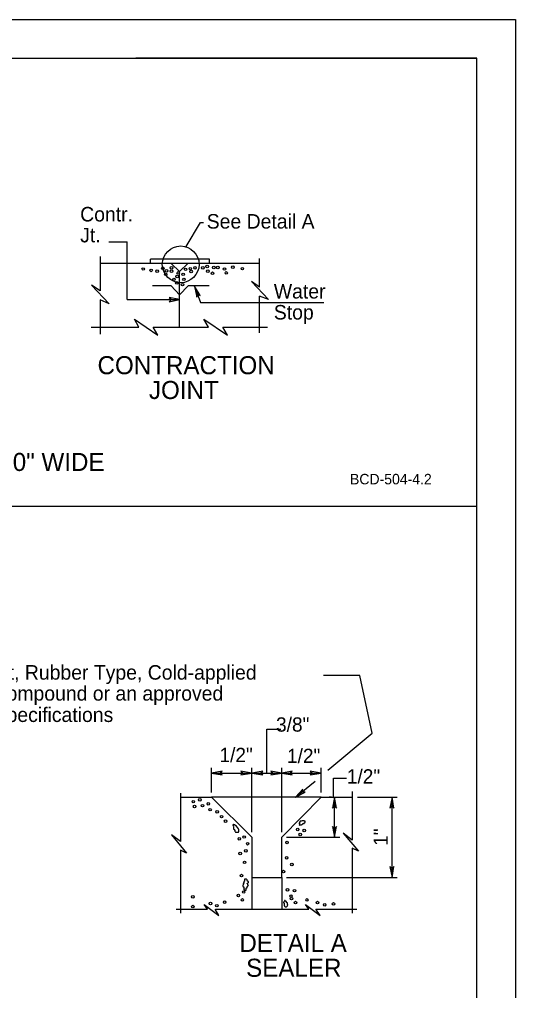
# Model space of a CAD drawing. Extents: x 500004.8 to 500007.75, y 499999.96 to 500001.79.
# Drawn here: x 500007.22 to 500007.754, y 500000.746 to 500001.792 of the extents above; entities that cross this region are included whole.
import ezdxf

# ---------------------------------------------------------------- set-up
doc = ezdxf.new("R2010")
doc.units = 0
for name, color, linetype in [('1', 7, 'Continuous'), ('41', 7, 'Continuous'), ('50', 7, 'Continuous'), ('Default', 7, 'Continuous')]:
    doc.layers.add(name, color=color, linetype=linetype)

msp = doc.modelspace()

# ---------------------------------------------------------------- linework, layer by layer
at = {"layer": '1'}
for p, q in [((500004.7961, 500001.7917), (500007.7545, 500001.7917)), ((500004.9628, 500001.75), (500007.7128, 500001.75)), ((500007.7128, 500001.75), (500007.3453, 500001.75)), ((500007.7128, 500000), (500007.7128, 500001.75)), ((500007.7128, 500000), (500007.7128, 500001.75)), ((500007.7128, 500001.603), (500007.7128, 500001.75)), ((500007.3995, 500001.547), (500007.4149, 500001.5731)), ((500007.4149, 500001.5731), (500007.418, 500001.5731)), ((500007.316, 500001.5521), (500007.336, 500001.5521)), ((500007.336, 500001.4901), (500007.336, 500001.5521)), ((500007.3068, 500001.5362), (500007.3068, 500001.4993)), ((500007.4785, 500001.529), (500007.3068, 500001.529)), ((500007.4247, 500001.5336), (500007.3611, 500001.5336)), ((500007.3611, 500001.529), (500007.3611, 500001.5336)), ((500007.3924, 500001.5203), (500007.3836, 500001.5285)), ((500007.3924, 500001.5203), (500007.4011, 500001.529)), ((500007.4247, 500001.529), (500007.4247, 500001.5336)), ((500007.4785, 500001.5034), (500007.4785, 500001.5342)), ((500007.3924, 500001.4603), (500007.3924, 500001.5203)), ((500007.3831, 500001.5049), (500007.3631, 500001.5049)), ((500007.3924, 500001.4952), (500007.3831, 500001.5049)), ((500007.3924, 500001.4952), (500007.4016, 500001.5049)), ((500007.4241, 500001.5049), (500007.4016, 500001.5049)), ((500007.4083, 500001.5044), (500007.4149, 500001.487)), ((500007.3068, 500001.4896), (500007.3068, 500001.4526)), ((500007.336, 500001.4901), (500007.3924, 500001.4901)), ((500007.4149, 500001.487), (500007.5477, 500001.487)), ((500007.4785, 500001.4542), (500007.4785, 500001.4937)), ((500007.297, 500001.4603), (500007.3483, 500001.4603)), ((500007.3637, 500001.4603), (500007.4236, 500001.4603)), ((500007.439, 500001.4603), (500007.4872, 500001.4603)), ((500007.5865, 500001.0853), (500007.5476, 500001.0853)), ((500007.4865, 500000.9801), (500007.4865, 500001.0273)), ((500007.4865, 500001.0273), (500007.5014, 500001.0273)), ((500007.5521, 500000.9832), (500007.5998, 500001.0232)), ((500007.4266, 500000.9591), (500007.4266, 500000.9858)), ((500007.4701, 500000.9165), (500007.4701, 500000.9858)), ((500007.5024, 500000.9165), (500007.5024, 500000.9858)), ((500007.545, 500000.9591), (500007.545, 500000.9858)), ((500007.4266, 500000.9801), (500007.4701, 500000.9801)), ((500007.4701, 500000.9801), (500007.5024, 500000.9801)), ((500007.5024, 500000.9801), (500007.545, 500000.9801)), ((500007.5173, 500000.954), (500007.5383, 500000.9714)), ((500007.3932, 500000.9586), (500007.3932, 500000.9063)), ((500007.3932, 500000.954), (500007.4266, 500000.954)), ((500007.545, 500000.954), (500007.4266, 500000.954)), ((500007.4266, 500000.954), (500007.4701, 500000.9109)), ((500007.5024, 500000.9109), (500007.545, 500000.954)), ((500007.545, 500000.954), (500007.5783, 500000.954)), ((500007.5562, 500000.954), (500007.5537, 500000.954)), ((500007.5593, 500000.9109), (500007.5593, 500000.954)), ((500007.5783, 500000.9601), (500007.5783, 500000.9078)), ((500007.5839, 500000.954), (500007.627, 500000.954)), ((500007.6213, 500000.8678), (500007.6213, 500000.954)), ((500007.4701, 500000.9109), (500007.4701, 500000.8678)), ((500007.5024, 500000.8678), (500007.5024, 500000.9109)), ((500007.5075, 500000.9109), (500007.565, 500000.9109)), ((500007.3932, 500000.8971), (500007.3932, 500000.8294)), ((500007.5783, 500000.8991), (500007.5783, 500000.8294)), ((500007.4701, 500000.8678), (500007.4701, 500000.8335)), ((500007.4701, 500000.8678), (500007.5024, 500000.8678)), ((500007.5024, 500000.8678), (500007.5024, 500000.8335)), ((500007.5075, 500000.8678), (500007.627, 500000.8678)), ((500007.3886, 500000.8335), (500007.4224, 500000.8335)), ((500007.4312, 500000.8335), (500007.5316, 500000.8335)), ((500007.5393, 500000.8335), (500007.5834, 500000.8335))]:
    msp.add_line(p, q, dxfattribs=at)
for points in [[(500007.4785, 500001.5034), (500007.4698, 500001.5095), (500007.4882, 500001.4901), (500007.4785, 500001.4937)], [(500007.3068, 500001.4993), (500007.2975, 500001.5054), (500007.3165, 500001.4855), (500007.3068, 500001.4896)], [(500007.3483, 500001.4603), (500007.3437, 500001.469), (500007.3688, 500001.4516), (500007.3637, 500001.4603)], [(500007.4236, 500001.4603), (500007.4185, 500001.469), (500007.4441, 500001.4516), (500007.439, 500001.4603)], [(500007.5998, 500001.0232), (500007.5865, 500001.0853)], [(500007.5583, 500000.9535), (500007.5583, 500000.9745), (500007.5721, 500000.9745)], [(500007.4522, 500000.9242), (500007.4522, 500000.9242), (500007.4522, 500000.9242), (500007.4512, 500000.9242), (500007.4512, 500000.9242), (500007.4512, 500000.9242), (500007.4506, 500000.9247), (500007.4506, 500000.9247), (500007.4506, 500000.9247), (500007.4501, 500000.9247), (500007.4501, 500000.9247), (500007.4501, 500000.9242), (500007.4496, 500000.9242), (500007.4496, 500000.9242), (500007.4496, 500000.9242), (500007.4496, 500000.9237), (500007.4496, 500000.9237), (500007.4501, 500000.9237), (500007.4501, 500000.9237), (500007.4501, 500000.9232), (500007.4501, 500000.9232), (500007.4506, 500000.9232), (500007.4506, 500000.9232), (500007.4506, 500000.9232), (500007.4506, 500000.9232)], [(500007.4506, 500000.9227), (500007.4506, 500000.9227), (500007.4506, 500000.9222), (500007.4506, 500000.9222), (500007.4506, 500000.9217), (500007.4506, 500000.9217), (500007.4506, 500000.9217), (500007.4506, 500000.9217), (500007.4506, 500000.9212), (500007.4506, 500000.9212), (500007.4506, 500000.9206), (500007.4506, 500000.9206), (500007.4506, 500000.9206), (500007.4506, 500000.9201), (500007.4506, 500000.9201), (500007.4506, 500000.9201), (500007.4506, 500000.9196), (500007.4512, 500000.9196), (500007.4512, 500000.9191), (500007.4512, 500000.9191), (500007.4517, 500000.9191), (500007.4517, 500000.9191), (500007.4517, 500000.9191), (500007.4517, 500000.9186), (500007.4517, 500000.9186), (500007.4517, 500000.9181), (500007.4517, 500000.9181), (500007.4517, 500000.9181), (500007.4517, 500000.9181), (500007.4517, 500000.9176), (500007.4517, 500000.9176), (500007.4522, 500000.9171), (500007.4522, 500000.9171), (500007.4527, 500000.9165), (500007.4532, 500000.9165), (500007.4532, 500000.9165), (500007.4537, 500000.9165), (500007.4537, 500000.9165), (500007.4537, 500000.9165), (500007.4542, 500000.9165), (500007.4542, 500000.9165), (500007.4542, 500000.9165), (500007.4542, 500000.9165), (500007.4547, 500000.9165), (500007.4547, 500000.916), (500007.4547, 500000.916), (500007.4547, 500000.9165), (500007.4547, 500000.9165), (500007.4553, 500000.9165), (500007.4553, 500000.9165), (500007.4553, 500000.9165), (500007.4553, 500000.9165), (500007.4558, 500000.9165), (500007.4558, 500000.9165), (500007.4563, 500000.9171), (500007.4563, 500000.9171), (500007.4563, 500000.9176), (500007.4563, 500000.9176), (500007.4563, 500000.9181), (500007.4563, 500000.9181), (500007.4563, 500000.9181), (500007.4563, 500000.9181), (500007.4563, 500000.9181), (500007.4563, 500000.9186), (500007.4563, 500000.9186), (500007.4563, 500000.9191), (500007.4563, 500000.9191), (500007.4563, 500000.9191), (500007.4563, 500000.9191), (500007.4563, 500000.9191), (500007.4563, 500000.9196), (500007.4558, 500000.9196), (500007.4558, 500000.9201), (500007.4558, 500000.9201), (500007.4558, 500000.9201), (500007.4553, 500000.9201), (500007.4553, 500000.9206), (500007.4553, 500000.9206), (500007.4553, 500000.9206), (500007.4553, 500000.9206), (500007.4547, 500000.9212), (500007.4547, 500000.9212), (500007.4547, 500000.9212), (500007.4547, 500000.9217), (500007.4547, 500000.9217), (500007.4542, 500000.9217), (500007.4542, 500000.9217), (500007.4542, 500000.9222), (500007.4542, 500000.9222), (500007.4537, 500000.9222), (500007.4537, 500000.9227), (500007.4537, 500000.9227), (500007.4537, 500000.9227), (500007.4537, 500000.9232), (500007.4532, 500000.9232), (500007.4532, 500000.9232), (500007.4532, 500000.9232), (500007.4527, 500000.9237), (500007.4527, 500000.9237), (500007.4522, 500000.9237), (500007.4522, 500000.9242)], [(500007.5255, 500000.9288), (500007.5245, 500000.9288), (500007.5234, 500000.9283), (500007.5224, 500000.9283), (500007.5224, 500000.9283), (500007.5224, 500000.9283), (500007.5224, 500000.9283), (500007.5219, 500000.9278), (500007.5219, 500000.9273), (500007.5219, 500000.9273), (500007.5214, 500000.9273), (500007.5214, 500000.9268), (500007.5214, 500000.9268), (500007.5214, 500000.9268), (500007.5214, 500000.9268), (500007.5214, 500000.9263), (500007.5214, 500000.9263), (500007.5214, 500000.9263), (500007.5214, 500000.9258), (500007.5209, 500000.9258), (500007.5209, 500000.9258), (500007.5209, 500000.9258), (500007.5214, 500000.9253), (500007.5214, 500000.9253), (500007.5214, 500000.9247), (500007.5219, 500000.9247), (500007.5219, 500000.9247), (500007.5219, 500000.9242), (500007.5214, 500000.9242), (500007.5214, 500000.9242), (500007.5214, 500000.9242), (500007.5214, 500000.9237), (500007.5219, 500000.9242), (500007.5224, 500000.9242), (500007.5224, 500000.9242), (500007.5224, 500000.9242), (500007.5224, 500000.9242), (500007.5229, 500000.9242), (500007.5234, 500000.9242), (500007.5234, 500000.9242), (500007.5239, 500000.9242), (500007.5239, 500000.9247), (500007.5239, 500000.9247), (500007.5245, 500000.9247), (500007.525, 500000.9253), (500007.525, 500000.9253), (500007.525, 500000.9253), (500007.525, 500000.9258), (500007.525, 500000.9258), (500007.5255, 500000.9258), (500007.526, 500000.9258), (500007.5265, 500000.9258), (500007.5265, 500000.9263), (500007.5265, 500000.9263), (500007.5265, 500000.9263), (500007.527, 500000.9263), (500007.527, 500000.9268), (500007.5275, 500000.9268), (500007.5275, 500000.9268), (500007.5275, 500000.9268), (500007.5275, 500000.9273), (500007.5275, 500000.9273), (500007.5275, 500000.9273), (500007.5275, 500000.9278), (500007.5275, 500000.9278), (500007.5275, 500000.9283), (500007.5275, 500000.9283), (500007.5275, 500000.9283), (500007.5275, 500000.9283), (500007.5275, 500000.9283), (500007.527, 500000.9283), (500007.5265, 500000.9288), (500007.5265, 500000.9288), (500007.5265, 500000.9288), (500007.5265, 500000.9288), (500007.526, 500000.9288)], [(500007.3932, 500000.9063), (500007.3835, 500000.9135), (500007.3999, 500000.894), (500007.3932, 500000.8971)], [(500007.5783, 500000.9078), (500007.5685, 500000.9155), (500007.585, 500000.896), (500007.5783, 500000.8991)], [(500007.4609, 500000.8617), (500007.4609, 500000.8617), (500007.4609, 500000.8612), (500007.4614, 500000.8607), (500007.4614, 500000.8607), (500007.4614, 500000.8607), (500007.4609, 500000.8602), (500007.4609, 500000.8602), (500007.4609, 500000.8596), (500007.4609, 500000.8596), (500007.4609, 500000.8596), (500007.4604, 500000.8591), (500007.4604, 500000.8591), (500007.4604, 500000.8591), (500007.4604, 500000.8591), (500007.4604, 500000.8586), (500007.4604, 500000.8586), (500007.4604, 500000.8586), (500007.4604, 500000.8581), (500007.4604, 500000.8581), (500007.4609, 500000.8581), (500007.4609, 500000.8581), (500007.4609, 500000.8576), (500007.4614, 500000.8576), (500007.4614, 500000.8576), (500007.4614, 500000.8576), (500007.4614, 500000.8571), (500007.4614, 500000.8571), (500007.4614, 500000.8566), (500007.4614, 500000.8566), (500007.4614, 500000.8566), (500007.4614, 500000.8566), (500007.4614, 500000.8561), (500007.4614, 500000.8561), (500007.4614, 500000.8555), (500007.4614, 500000.8555), (500007.4619, 500000.8555), (500007.4619, 500000.8555), (500007.4619, 500000.855), (500007.4614, 500000.855), (500007.4614, 500000.8545), (500007.4619, 500000.8545), (500007.4619, 500000.854), (500007.4624, 500000.854), (500007.4624, 500000.854), (500007.4624, 500000.854), (500007.4624, 500000.854), (500007.4629, 500000.854), (500007.4635, 500000.854), (500007.464, 500000.854), (500007.464, 500000.855), (500007.464, 500000.855), (500007.464, 500000.8555), (500007.464, 500000.8555), (500007.464, 500000.8555), (500007.464, 500000.8555), (500007.464, 500000.8555), (500007.464, 500000.8561), (500007.4645, 500000.8566), (500007.4645, 500000.8566), (500007.465, 500000.8566), (500007.465, 500000.8566), (500007.465, 500000.8571), (500007.465, 500000.8571), (500007.465, 500000.8576), (500007.465, 500000.8576), (500007.465, 500000.8581), (500007.4655, 500000.8581), (500007.4655, 500000.8581), (500007.4655, 500000.8581), (500007.466, 500000.8586), (500007.466, 500000.8586), (500007.4665, 500000.8591), (500007.4665, 500000.8591), (500007.4665, 500000.8591), (500007.466, 500000.8596), (500007.466, 500000.8596), (500007.466, 500000.8602), (500007.466, 500000.8602), (500007.4655, 500000.8607), (500007.465, 500000.8607), (500007.465, 500000.8612), (500007.465, 500000.8612), (500007.4655, 500000.8617), (500007.466, 500000.8617), (500007.466, 500000.8617), (500007.4665, 500000.8622), (500007.4665, 500000.8622), (500007.4665, 500000.8627), (500007.4665, 500000.8632), (500007.466, 500000.8632), (500007.466, 500000.8637), (500007.4655, 500000.8637), (500007.465, 500000.8643), (500007.465, 500000.8643), (500007.465, 500000.8643), (500007.465, 500000.8643), (500007.465, 500000.8643), (500007.465, 500000.8648), (500007.465, 500000.8648), (500007.465, 500000.8653)], [(500007.465, 500000.8653), (500007.4645, 500000.8658), (500007.464, 500000.8658), (500007.464, 500000.8658), (500007.464, 500000.8658), (500007.4635, 500000.8658), (500007.4629, 500000.8658), (500007.4629, 500000.8658), (500007.4624, 500000.8658), (500007.4624, 500000.8658), (500007.4624, 500000.8653), (500007.4624, 500000.8653), (500007.4624, 500000.8648), (500007.4624, 500000.8648), (500007.4624, 500000.8648), (500007.4624, 500000.8643), (500007.4624, 500000.8643), (500007.4624, 500000.8643), (500007.4624, 500000.8643), (500007.4624, 500000.8637), (500007.4624, 500000.8637), (500007.4619, 500000.8637), (500007.4619, 500000.8632), (500007.4614, 500000.8632), (500007.4614, 500000.8632), (500007.4614, 500000.8632), (500007.4614, 500000.8627), (500007.4614, 500000.8627), (500007.4614, 500000.8622), (500007.4614, 500000.8622), (500007.4614, 500000.8622), (500007.4614, 500000.8622), (500007.4614, 500000.8617), (500007.4614, 500000.8617), (500007.4609, 500000.8617), (500007.4609, 500000.8617), (500007.4609, 500000.8617)], [(500007.4224, 500000.8335), (500007.4189, 500000.8386), (500007.4348, 500000.8268), (500007.4307, 500000.8335)], [(500007.505, 500000.8412), (500007.505, 500000.8412), (500007.505, 500000.8412), (500007.5045, 500000.8412), (500007.5045, 500000.8407), (500007.5045, 500000.8407), (500007.5045, 500000.8407), (500007.5045, 500000.8402), (500007.5045, 500000.8402), (500007.5045, 500000.8402), (500007.5045, 500000.8402), (500007.505, 500000.8402), (500007.505, 500000.8397), (500007.505, 500000.8397), (500007.505, 500000.8397), (500007.505, 500000.8391), (500007.505, 500000.8391), (500007.505, 500000.8386), (500007.505, 500000.8386), (500007.505, 500000.8386), (500007.505, 500000.8386), (500007.505, 500000.8386), (500007.505, 500000.8381), (500007.505, 500000.8381), (500007.505, 500000.8376), (500007.505, 500000.8376), (500007.505, 500000.8376), (500007.505, 500000.8376), (500007.505, 500000.8371), (500007.505, 500000.8371), (500007.505, 500000.8371), (500007.5055, 500000.8371), (500007.5055, 500000.8366), (500007.5055, 500000.8366), (500007.506, 500000.8361), (500007.506, 500000.8361), (500007.506, 500000.8361), (500007.506, 500000.8361), (500007.5065, 500000.8361), (500007.5065, 500000.8361), (500007.507, 500000.8361), (500007.507, 500000.8361), (500007.507, 500000.8361), (500007.5075, 500000.8361), (500007.5081, 500000.8366), (500007.5081, 500000.8366), (500007.5086, 500000.8371), (500007.5086, 500000.8371), (500007.5086, 500000.8371), (500007.5086, 500000.8371), (500007.5086, 500000.8376), (500007.5086, 500000.8376), (500007.5086, 500000.8376), (500007.5086, 500000.8376), (500007.5091, 500000.8381), (500007.5091, 500000.8381), (500007.5091, 500000.8386), (500007.5091, 500000.8386), (500007.5091, 500000.8386), (500007.5091, 500000.8386), (500007.5086, 500000.8386), (500007.5086, 500000.8391), (500007.5086, 500000.8391), (500007.5086, 500000.8397), (500007.5086, 500000.8397), (500007.5086, 500000.8397), (500007.5086, 500000.8402), (500007.5081, 500000.8402), (500007.5081, 500000.8402), (500007.5075, 500000.8407), (500007.5075, 500000.8407), (500007.5075, 500000.8412), (500007.5075, 500000.8412), (500007.5075, 500000.8412), (500007.5075, 500000.8412), (500007.5075, 500000.8417), (500007.5075, 500000.8417), (500007.5075, 500000.8417), (500007.507, 500000.8417), (500007.5065, 500000.8422), (500007.506, 500000.8427), (500007.506, 500000.8427), (500007.506, 500000.8427), (500007.506, 500000.8427), (500007.5055, 500000.8427), (500007.5055, 500000.8422), (500007.5055, 500000.8422), (500007.505, 500000.8417), (500007.505, 500000.8417), (500007.505, 500000.8417)], [(500007.5316, 500000.8335), (500007.5281, 500000.8386), (500007.5439, 500000.8268), (500007.5393, 500000.8335)]]:
    msp.add_lwpolyline(points, dxfattribs=at)
msp.add_lwpolyline([(500007.4083, 500001.5044), (500007.4108, 500001.4926), (500007.4113, 500001.4962), (500007.4144, 500001.4942)], close=True, dxfattribs=at)
for centre, radius in [((500007.3935, 500001.5279), 0.0198), ((500007.3532, 500001.5229), 0.00138), ((500007.3616, 500001.5214), 0.00138), ((500007.3682, 500001.5206), 0.00138), ((500007.3743, 500001.5237), 0.00138), ((500007.3774, 500001.5172), 0.00138), ((500007.3782, 500001.521), 0.00138), ((500007.3836, 500001.5241), 0.00138), ((500007.3836, 500001.5206), 0.00138), ((500007.3909, 500001.5187), 0.00138), ((500007.3962, 500001.5172), 0.00138), ((500007.3988, 500001.5225), 0.00138), ((500007.4039, 500001.5233), 0.00138), ((500007.4047, 500001.5202), 0.00138), ((500007.4089, 500001.5241), 0.00138), ((500007.4174, 500001.5241), 0.00138), ((500007.422, 500001.5256), 0.00138), ((500007.4228, 500001.5206), 0.00138), ((500007.4278, 500001.5183), 0.00138), ((500007.4293, 500001.5245), 0.00138), ((500007.4335, 500001.5245), 0.00138), ((500007.4408, 500001.5229), 0.00138), ((500007.4427, 500001.5187), 0.00138), ((500007.4497, 500001.5249), 0.00138), ((500007.46, 500001.5233), 0.00138), ((500007.3863, 500001.5118), 0.00138), ((500007.3893, 500001.5079), 0.00138), ((500007.3897, 500001.5148), 0.00138), ((500007.3955, 500001.506), 0.00138), ((500007.397, 500001.5118), 0.00138), ((500007.4142, 500000.9512), 0.00138), ((500007.4071, 500000.9493), 0.00138), ((500007.4085, 500000.9441), 0.00138), ((500007.4171, 500000.945), 0.00138), ((500007.4233, 500000.9469), 0.00138), ((500007.4252, 500000.9407), 0.00138), ((500007.4328, 500000.9383), 0.00138), ((500007.4376, 500000.9331), 0.00138), ((500007.4419, 500000.9283), 0.00138), ((500007.4567, 500000.9093), 0.00138), ((500007.4619, 500000.9112), 0.00138), ((500007.5196, 500000.9193), 0.00138), ((500007.5224, 500000.914), 0.00138), ((500007.5267, 500000.9183), 0.00138), ((500007.4657, 500000.904), 0.00138), ((500007.5081, 500000.9054), 0.00138), ((500007.4576, 500000.8935), 0.00138), ((500007.4638, 500000.8964), 0.00138), ((500007.5077, 500000.8888), 0.00138), ((500007.4624, 500000.884), 0.00138), ((500007.5134, 500000.8816), 0.00138), ((500007.459, 500000.8697), 0.00138), ((500007.5043, 500000.874), 0.00138), ((500007.4066, 500000.8468), 0.00138), ((500007.4557, 500000.8482), 0.00138), ((500007.4614, 500000.852), 0.00138), ((500007.5086, 500000.8544), 0.00138), ((500007.5124, 500000.8477), 0.00138), ((500007.5162, 500000.8535), 0.00138), ((500007.4066, 500000.8363), 0.00138), ((500007.4257, 500000.8396), 0.00138), ((500007.4324, 500000.8373), 0.00138), ((500007.4409, 500000.8411), 0.00138), ((500007.46, 500000.8435), 0.00138), ((500007.5129, 500000.8449), 0.00138), ((500007.5172, 500000.8406), 0.00138), ((500007.5296, 500000.8435), 0.00138), ((500007.541, 500000.8406), 0.00138), ((500007.5487, 500000.8382), 0.00138), ((500007.5582, 500000.8392), 0.00138)]:
    msp.add_circle(centre, radius, dxfattribs=at)
at = {"layer": '41'}
msp.add_lwpolyline([(500004.7961, 500001.7917), (500007.7545, 500001.7917), (500007.7545, 499999.9583), (500004.7961, 499999.9583)], close=True, dxfattribs=at)
at = {"layer": '50'}
for points in [[(500007.3924, 500001.4901), (500007.3811, 500001.4921), (500007.3836, 500001.4901), (500007.3811, 500001.4875)], [(500007.4266, 500000.9801), (500007.4383, 500000.9781), (500007.4358, 500000.9801), (500007.4383, 500000.9822)], [(500007.4701, 500000.9801), (500007.4583, 500000.9822), (500007.4609, 500000.9801), (500007.4583, 500000.9781)], [(500007.4701, 500000.9801), (500007.4819, 500000.9781), (500007.4794, 500000.9801), (500007.4819, 500000.9822)], [(500007.5024, 500000.9801), (500007.4906, 500000.9822), (500007.4932, 500000.9801), (500007.4906, 500000.9781)], [(500007.5024, 500000.9801), (500007.5137, 500000.9781), (500007.5111, 500000.9801), (500007.5137, 500000.9822)], [(500007.545, 500000.9801), (500007.5332, 500000.9822), (500007.5357, 500000.9801), (500007.5332, 500000.9781)], [(500007.5173, 500000.954), (500007.5275, 500000.9596), (500007.5239, 500000.9596), (500007.525, 500000.9627)], [(500007.5593, 500000.954), (500007.5573, 500000.9422), (500007.5593, 500000.9447), (500007.5614, 500000.9422)], [(500007.6213, 500000.954), (500007.6188, 500000.9422), (500007.6213, 500000.9447), (500007.6234, 500000.9422)], [(500007.5593, 500000.9109), (500007.5614, 500000.9227), (500007.5593, 500000.9201), (500007.5573, 500000.9227)], [(500007.6213, 500000.8678), (500007.6234, 500000.8796), (500007.6213, 500000.8771), (500007.6188, 500000.8796)]]:
    msp.add_lwpolyline(points, close=True, dxfattribs=at)
at = {"layer": 'Default'}
msp.add_line((500007.7128, 500001.2673), (500006.6256, 500001.2673), dxfattribs=at)

# ---------------------------------------------------------------- texts
at = {"layer": '1'}
for s, height, p in [('Contr.', 0.01563, (500007.2852, 500001.5741)), ('See Detail A', 0.015628, (500007.4216, 500001.5664)), ('Jt.', 0.01563, (500007.2852, 500001.5516)), ('Water', 0.01563, (500007.4939, 500001.4911)), ('Stop', 0.01563, (500007.4939, 500001.4685)), ('CONTRACTION', 0.01947, (500007.3039, 500001.4096)), ('JOINT', 0.01947, (500007.3593, 500001.3829)), ('COPPER WATERSTOP-10" WIDE', 0.01947, (500006.9073, 500001.3054)), ('Two component, Rubber Type, Cold-applied ', 0.015628, (500007.0653, 500001.0807)), ('Joint Sealing Compound or an approved ', 0.015628, (500007.0653, 500001.0581)), ('equal, as per Specifications', 0.015628, (500007.0653, 500001.0351)), ('DETAIL A', 0.01947, (500007.4568, 500000.7874)), (' SEALER', 0.01947, (500007.4568, 500000.7607))]:
    msp.add_text(s, height=height, dxfattribs=at).set_placement(p)
at = {"layer": '50'}
for s, p in [('3/8"', (500007.4963, 500001.0247)), ('1/2"', (500007.4353, 500000.9919)), ('1/2"', (500007.5081, 500000.9909)), ('1/2"', (500007.5726, 500000.9688))]:
    msp.add_text(s, height=0.01538, dxfattribs=at).set_placement(p)
msp.add_text('1"', height=0.01538, rotation=90, dxfattribs=at).set_placement((500007.6167, 500000.9017))
at = {"layer": 'Default'}
msp.add_text('BCD-504-4.2', height=0.011287, dxfattribs=at).set_placement((500007.576, 500001.291))

doc.saveas('drawing.dxf')
